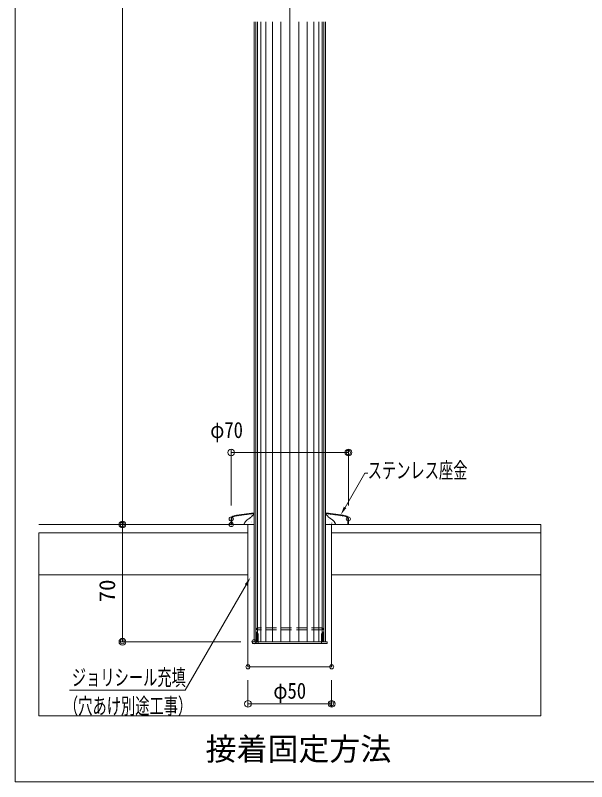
# Model space of a CAD drawing. Units: millimetres, scale not verified. Extents: x -1000 to 1000, y -693 to 692.
# Drawn here: x -1000.3 to -658.9, y -692.7 to -234.8 of the extents above; entities that cross this region are included whole.
import ezdxf
from ezdxf.enums import TextEntityAlignment as Align

# ---------------------------------------------------------------- set-up
doc = ezdxf.new("R2010")
doc.units = ezdxf.units.MM
doc.header["$LTSCALE"] = 5
doc.header["$PDMODE"] = 32
doc.header["$PDSIZE"] = 2.5
doc.linetypes.add('DASHED1', pattern=[1.8, 1.2, -0.6])
doc.layers.add('0-0_moji', color=2, linetype='Continuous')
for name, color, linetype, lineweight in [('0-1_zumenwaku', 6, 'Continuous', 9), ('0-2_1', 3, 'Continuous', 9), ('0-3_center', 5, 'Continuous', 9), ('0-4_5', 1, 'Continuous', 9), ('0-5_0', 1, 'Continuous', 9), ('0-6_DEFPOINTS', 7, 'Continuous', 9), ('0-7_2', 4, 'Continuous', 9), ('0-E_シール', 3, 'Continuous', 9), ('0-F_hatch', 2, 'Continuous', 9), ('1-0_座金', 7, 'Continuous', 9), ('1-1_sunpou', 1, 'Continuous', 9), ('1-9_3', 2, 'Continuous', 9)]:
    doc.layers.add(name, color=color, linetype=linetype, lineweight=lineweight)
doc.styles.add('ＭＳ ゴシック', font='')
doc.styles.add('ＭＳ Ｐゴシック', font='')
doc.styles.get('ＭＳ ゴシック').set_extended_font_data('MS Gothic')
doc.styles.get('ＭＳ Ｐゴシック').set_extended_font_data('MS PGothic')

# ---------------------------------------------------------------- blocks, each defined once
blk = doc.blocks.new('_ORIGIN')
at = {"layer": '0-5_0'}
blk.add_line((0, 0), (-5, 0), dxfattribs=at)
blk.add_circle((0, 0), 2.5, dxfattribs=at)
blk = doc.blocks.new('MLeader8')
at = {"layer": '1-1_sunpou'}
blk.add_lwpolyline([(-803.275, -528.82), (-791.526, -508.47), (-789.726, -508.47)], dxfattribs=at)
at = {"layer": '1-1_sunpou', "color": 11}
blk.add_solid([(-802.553, -529.237), (-803.997, -528.403), (-805.775, -533.15)], dxfattribs=at)
at = {"layer": '1-1_sunpou', "color": 2, "style": 'ＭＳ ゴシック', "width": 0.65}
blk.add_text('ステンレス座金', height=9.604, dxfattribs=at).set_placement((-789.756, -514.32), align=Align.BOTTOM_LEFT)
blk = doc.blocks.new('MLeader9')
at = {"layer": '1-1_sunpou'}
blk.add_line((-900.579, -638.106), (-967.856, -638.106), dxfattribs=at)
blk.add_lwpolyline([(-862.432, -575.15), (-898.779, -638.106), (-900.579, -638.106)], dxfattribs=at)
at = {"layer": '1-1_sunpou', "color": 11}
blk.add_solid([(-863.154, -574.734), (-861.71, -575.567), (-859.932, -570.82)], dxfattribs=at)
at = {"layer": '1-1_sunpou', "color": 2, "style": 'ＭＳ ゴシック', "width": 0.65}
for s, p in [('ジョリシール充填', (-966.502, -638.084)), ('（穴あけ別途工事）', (-971.216, -655.15))]:
    blk.add_text(s, height=9.604, dxfattribs=at).set_placement(p, align=Align.BOTTOM_LEFT)

msp = doc.modelspace()

# ---------------------------------------------------------------- linework, layer by layer
at = {"layer": '0-1_zumenwaku'}
msp.add_lwpolyline([(-1000.276, -692.684), (999.724, -692.684), (999.724, 692.316), (-1000.276, 692.316)], close=True, dxfattribs=at)
at = {"layer": '0-2_1'}
for p, q in [((-857.621, -238.767), (-857.621, -609.073)), ((-814.921, -238.767), (-814.921, -609.073)), ((-857.621, -609.073), (-814.921, -609.073))]:
    msp.add_line(p, q, dxfattribs=at)
at = {"layer": '0-3_center'}
msp.add_line((-836.271, 138.114), (-836.271, -609.073), dxfattribs=at)
at = {"layer": '0-4_5'}
for p, q in [((-986.271, -539.073), (-857.621, -539.073)), ((-814.921, -539.073), (-686.271, -539.073)), ((-811.271, -539.073), (-811.271, -624.073)), ((-986.271, -544.073), (-861.271, -544.073)), ((-811.271, -544.073), (-686.271, -544.073)), ((-986.271, -569.073), (-861.271, -569.073)), ((-811.271, -569.073), (-686.271, -569.073))]:
    msp.add_line(p, q, dxfattribs=at)
msp.add_lwpolyline([(-861.271, -539.073), (-861.271, -624.073), (-811.271, -624.073)], dxfattribs=at)
at = {"layer": '0-5_0'}
for p, q in [((-936.313, 115.927), (-936.313, -535.073)), ((-871.271, -527.756), (-871.271, -494.048)), ((-801.271, -527.756), (-801.271, -494.048)), ((-867.271, -496.048), (-805.271, -496.048)), ((-879.271, -539.073), (-938.313, -539.073)), ((-879.271, -539.073), (-938.313, -539.073)), ((-936.313, -543.073), (-936.313, -605.073)), ((-865.621, -609.073), (-938.313, -609.073))]:
    msp.add_line(p, q, dxfattribs=at)
at = {"layer": '0-6_DEFPOINTS'}
msp.add_line((-686.271, -539.073), (-686.271, -653.253), dxfattribs=at)
msp.add_lwpolyline([(-986.271, -544.073), (-986.271, -653.253), (-686.271, -653.253)], dxfattribs=at)
for p in [(-801.271, -496.048), (-871.271, -535.756), (-801.271, -535.756), (-936.313, -539.073), (-871.271, -539.073), (-936.313, -609.073), (-857.621, -609.073), (-861.271, -624.073), (-811.271, -624.073), (-811.271, -646.163)]:
    msp.add_point(p, dxfattribs=at)
at = {"layer": '0-7_2'}
for p, q in [((-856.621, -238.767), (-856.621, -609.073)), ((-855.621, -238.767), (-855.621, -609.073)), ((-853.621, -238.767), (-853.621, -609.073)), ((-850.621, -238.767), (-850.621, -609.073)), ((-846.621, -238.767), (-846.621, -609.073)), ((-841.621, -238.767), (-841.621, -609.073)), ((-830.921, -238.767), (-830.921, -609.073)), ((-825.921, -238.767), (-825.921, -609.073)), ((-821.921, -238.767), (-821.921, -609.073)), ((-818.921, -238.767), (-818.921, -609.073)), ((-816.921, -238.767), (-816.921, -609.073)), ((-815.921, -238.767), (-815.921, -609.073))]:
    msp.add_line(p, q, dxfattribs=at)
at = {"layer": '0-E_シール'}
for points in [[(-857.621, -532.532), (-857.716, -532.652), (-857.811, -532.772), (-857.906, -532.892), (-858.001, -533.011), (-858.097, -533.131), (-858.193, -533.249), (-858.29, -533.367), (-858.388, -533.484), (-858.486, -533.601), (-858.585, -533.716), (-858.685, -533.83), (-858.786, -533.944), (-858.889, -534.056), (-858.992, -534.166), (-859.097, -534.276), (-859.203, -534.383), (-859.31, -534.489), (-859.42, -534.593), (-859.531, -534.696), (-859.643, -534.796), (-859.758, -534.894), (-859.874, -534.99), (-859.993, -535.084), (-860.113, -535.175), (-860.236, -535.264), (-860.361, -535.351), (-860.488, -535.435), (-860.616, -535.519), (-860.744, -535.601), (-860.873, -535.682), (-861.003, -535.764), (-861.131, -535.845), (-861.259, -535.928), (-861.386, -536.011), (-861.511, -536.096), (-861.635, -536.183), (-861.756, -536.272), (-861.874, -536.364), (-861.989, -536.459)], [(-814.921, -532.532), (-814.826, -532.652), (-814.731, -532.772), (-814.636, -532.892), (-814.54, -533.011), (-814.444, -533.131), (-814.348, -533.249), (-814.251, -533.367), (-814.154, -533.484), (-814.055, -533.601), (-813.956, -533.716), (-813.856, -533.83), (-813.755, -533.944), (-813.653, -534.056), (-813.55, -534.166), (-813.445, -534.276), (-813.339, -534.383), (-813.231, -534.489), (-813.122, -534.593), (-813.011, -534.696), (-812.898, -534.796), (-812.784, -534.894), (-812.667, -534.99), (-812.549, -535.084), (-812.428, -535.175), (-812.305, -535.264), (-812.18, -535.351), (-812.054, -535.435), (-811.926, -535.519), (-811.797, -535.601), (-811.668, -535.682), (-811.539, -535.764), (-811.41, -535.845), (-811.282, -535.928), (-811.155, -536.011), (-811.03, -536.096), (-810.907, -536.183), (-810.786, -536.272), (-810.668, -536.364), (-810.553, -536.459)], [(-861.989, -536.459), (-862.1, -536.557), (-862.208, -536.66), (-862.312, -536.766), (-862.412, -536.875), (-862.51, -536.988), (-862.604, -537.103), (-862.696, -537.222), (-862.785, -537.343), (-862.872, -537.467), (-862.956, -537.592), (-863.038, -537.72), (-863.118, -537.85), (-863.197, -537.982), (-863.274, -538.115), (-863.35, -538.249), (-863.425, -538.385), (-863.498, -538.521), (-863.571, -538.659), (-863.644, -538.797), (-863.716, -538.935), (-863.788, -539.073), (-863.788, -539.073)], [(-810.553, -536.459), (-810.441, -536.557), (-810.334, -536.66), (-810.23, -536.766), (-810.129, -536.875), (-810.032, -536.988), (-809.937, -537.103), (-809.846, -537.222), (-809.757, -537.343), (-809.67, -537.467), (-809.586, -537.592), (-809.503, -537.72), (-809.423, -537.85), (-809.345, -537.982), (-809.267, -538.115), (-809.192, -538.249), (-809.117, -538.385), (-809.043, -538.521), (-808.97, -538.659), (-808.898, -538.797), (-808.826, -538.935), (-808.754, -539.073), (-808.754, -539.073)]]:
    msp.add_lwpolyline(points, dxfattribs=at)
at = {"layer": '0-F_hatch'}
for p, q in [((-870.863, -535.673), (-871.217, -535.32)), ((-870.669, -534.984), (-870.959, -534.694)), ((-870.264, -534.505), (-870.55, -534.219)), ((-869.672, -534.214), (-869.991, -533.895)), ((-868.909, -534.092), (-869.264, -533.737)), ((-868.133, -533.985), (-868.487, -533.63)), ((-867.356, -533.877), (-867.711, -533.523)), ((-866.58, -533.77), (-866.934, -533.416)), ((-865.803, -533.663), (-866.157, -533.308)), ((-865.027, -533.555), (-865.381, -533.201)), ((-864.25, -533.448), (-864.604, -533.094)), ((-863.473, -533.341), (-863.828, -532.987)), ((-862.697, -533.233), (-863.051, -532.879)), ((-861.92, -533.126), (-862.274, -532.772)), ((-861.144, -533.019), (-861.498, -532.665)), ((-860.367, -532.911), (-860.721, -532.558)), ((-860.345, -535.644), (-860.295, -535.644)), ((-859.591, -532.804), (-859.944, -532.45)), ((-858.814, -532.697), (-859.168, -532.343)), ((-858.445, -534.542), (-858.395, -534.542)), ((-858.037, -532.59), (-858.391, -532.236)), ((-858.069, -533.98), (-858.019, -533.98)), ((-857.934, -533.793), (-857.884, -533.793)), ((-857.621, -532.532), (-857.621, -532.13)), ((-857.621, -533.553), (-857.571, -533.553)), ((-857.621, -533.921), (-857.571, -533.921)), ((-857.621, -533.921), (-857.571, -533.921)), ((-857.621, -535.068), (-857.571, -535.068)), ((-857.621, -535.068), (-857.571, -535.068)), ((-814.921, -532.13), (-814.921, -532.532)), ((-814.763, -532.554), (-814.921, -532.396)), ((-814.847, -534.463), (-814.797, -534.463)), ((-814.757, -534.662), (-814.707, -534.662)), ((-814.233, -533.387), (-814.183, -533.387)), ((-813.737, -532.696), (-814.204, -532.229)), ((-814.004, -535.001), (-813.954, -535.001)), ((-812.712, -532.837), (-813.179, -532.37)), ((-813.086, -534.934), (-813.036, -534.934)), ((-812.899, -534.79), (-812.849, -534.79)), ((-812.899, -534.79), (-812.849, -534.79)), ((-811.686, -532.979), (-812.153, -532.512)), ((-810.66, -533.121), (-811.128, -532.653)), ((-809.635, -533.262), (-810.102, -532.795)), ((-808.609, -533.404), (-809.077, -532.937)), ((-807.584, -533.546), (-808.051, -533.078)), ((-806.558, -533.688), (-807.026, -533.22)), ((-805.532, -533.829), (-806, -533.361)), ((-804.507, -533.971), (-804.975, -533.503)), ((-803.481, -534.113), (-803.949, -533.644)), ((-801.301, -535.409), (-802.922, -533.788)), ((-870.871, -536.55), (-871.271, -536.15)), ((-870.871, -537.434), (-871.271, -537.034)), ((-870.871, -538.318), (-871.271, -537.918)), ((-870.999, -539.073), (-871.271, -538.802)), ((-862.924, -537.623), (-862.874, -537.623)), ((-860.794, -537.025), (-860.744, -537.025)), ((-859.398, -537.344), (-859.348, -537.344)), ((-859.029, -537.682), (-858.979, -537.682)), ((-857.808, -537.647), (-857.758, -537.647)), ((-857.621, -537.504), (-857.571, -537.504)), ((-857.621, -538.972), (-857.571, -538.972)), ((-813.017, -536.256), (-812.967, -536.256)), ((-812.96, -538.787), (-812.91, -538.787)), ((-812.354, -538.318), (-812.304, -538.318)), ((-811.313, -538.181), (-811.263, -538.181)), ((-811.027, -538.08), (-810.977, -538.08)), ((-810.967, -536.935), (-810.917, -536.935)), ((-810.658, -538.418), (-810.608, -538.418)), ((-810.548, -536.937), (-810.498, -536.937)), ((-810.271, -536.724), (-810.221, -536.724)), ((-809.943, -539.073), (-809.893, -539.073)), ((-809.687, -537.967), (-809.637, -537.967)), ((-809.381, -537.927), (-809.331, -537.927)), ((-801.271, -536.323), (-801.671, -535.923)), ((-801.271, -537.207), (-801.671, -536.807)), ((-801.271, -538.091), (-801.671, -537.691)), ((-801.271, -538.975), (-801.671, -538.575))]:
    msp.add_line(p, q, dxfattribs=at)
for points in [[(-863.788, -539.073), (-857.621, -539.073), (-857.621, -532.532), (-857.716, -532.652), (-857.811, -532.772), (-857.906, -532.892), (-858.001, -533.011), (-858.097, -533.131), (-858.193, -533.249), (-858.29, -533.367), (-858.388, -533.484), (-858.486, -533.601), (-858.585, -533.716), (-858.685, -533.83), (-858.786, -533.944), (-858.889, -534.056), (-858.992, -534.166), (-859.097, -534.276), (-859.203, -534.383), (-859.31, -534.489), (-859.42, -534.593), (-859.531, -534.696), (-859.643, -534.796), (-859.758, -534.894), (-859.874, -534.99), (-859.993, -535.084), (-860.113, -535.175), (-860.236, -535.264), (-860.361, -535.351), (-860.488, -535.435), (-860.616, -535.519), (-860.744, -535.601), (-860.873, -535.682), (-861.003, -535.764), (-861.131, -535.845), (-861.259, -535.928), (-861.386, -536.011), (-861.511, -536.096), (-861.635, -536.183), (-861.756, -536.272)], [(-814.921, -532.532), (-814.921, -539.073), (-808.754, -539.073), (-808.826, -538.935), (-808.898, -538.797), (-808.97, -538.659), (-809.043, -538.521), (-809.117, -538.385), (-809.192, -538.249), (-809.267, -538.115), (-809.345, -537.982), (-809.423, -537.85), (-809.503, -537.72), (-809.586, -537.592), (-809.67, -537.467), (-809.757, -537.343), (-809.846, -537.222), (-809.937, -537.103), (-810.032, -536.988), (-810.129, -536.875), (-810.23, -536.766), (-810.334, -536.66), (-810.441, -536.557), (-810.553, -536.459), (-810.668, -536.364), (-810.786, -536.272), (-810.907, -536.183), (-811.03, -536.096), (-811.155, -536.011), (-811.282, -535.928), (-811.41, -535.845), (-811.539, -535.764), (-811.668, -535.682), (-811.797, -535.601), (-811.926, -535.519), (-812.054, -535.435), (-812.18, -535.351), (-812.305, -535.264), (-812.428, -535.175), (-812.549, -535.084)], [(-812.549, -535.084), (-812.667, -534.99), (-812.784, -534.894), (-812.898, -534.796), (-813.011, -534.696), (-813.122, -534.593), (-813.231, -534.489), (-813.339, -534.383), (-813.445, -534.276), (-813.55, -534.166), (-813.653, -534.056), (-813.755, -533.944), (-813.856, -533.83), (-813.956, -533.716), (-814.055, -533.601), (-814.154, -533.484), (-814.251, -533.367), (-814.348, -533.249), (-814.444, -533.131), (-814.54, -533.011), (-814.636, -532.892), (-814.731, -532.772), (-814.826, -532.652), (-814.921, -532.532)], [(-871.271, -535.756), (-871.271, -539.073), (-870.871, -539.073), (-870.871, -535.756)], [(-861.756, -536.272), (-861.874, -536.364), (-861.989, -536.459), (-862.1, -536.557), (-862.208, -536.66), (-862.312, -536.766), (-862.412, -536.875), (-862.51, -536.988), (-862.604, -537.103), (-862.696, -537.222), (-862.785, -537.343), (-862.872, -537.467), (-862.956, -537.592), (-863.038, -537.72), (-863.118, -537.85), (-863.197, -537.982), (-863.274, -538.115), (-863.35, -538.249), (-863.425, -538.385), (-863.498, -538.521), (-863.571, -538.659), (-863.644, -538.797), (-863.716, -538.935), (-863.788, -539.073)], [(-801.671, -535.756), (-801.671, -539.073), (-801.271, -539.073), (-801.271, -535.756)]]:
    msp.add_lwpolyline(points, dxfattribs=at)
for centre, radius, start, end in [((-869.271, -535.756), 2, 99.59407, 180), ((-869.271, -535.756), 1.6, 99.59407, 180), ((-836.271, -730.987), 200, 96.128, 99.59407), ((-836.271, -730.987), 199.6, 96.14033, 99.59407), ((-836.271, -730.987), 200, 80.40593, 83.872), ((-836.271, -730.987), 199.6, 80.40593, 83.85967), ((-803.271, -535.756), 1.6, 0, 80.40593), ((-803.271, -535.756), 2, 0, 80.40593)]:
    msp.add_arc(centre, radius, start, end, dxfattribs=at)
at = {"layer": '1-0_座金'}
for p, q in [((-871.271, -535.756), (-871.271, -539.073)), ((-870.871, -535.756), (-870.871, -539.073)), ((-801.671, -539.073), (-801.671, -535.756)), ((-801.271, -539.073), (-801.271, -535.756))]:
    msp.add_line(p, q, dxfattribs=at)
for centre, radius, start, end in [((-869.271, -535.756), 2, 99.59407, 180), ((-869.271, -535.756), 1.6, 99.59407, 180), ((-836.271, -730.987), 200, 96.128, 99.59407), ((-836.271, -730.987), 199.6, 96.14033, 99.59407), ((-836.271, -730.987), 200, 80.40593, 83.872), ((-836.271, -730.987), 199.6, 80.40593, 83.85967), ((-803.271, -535.756), 1.6, 0, 80.40593), ((-803.271, -535.756), 2, 0, 80.40593)]:
    msp.add_arc(centre, radius, start, end, dxfattribs=at)
at = {"layer": '1-1_sunpou'}
for p, q in [((-861.271, -632.073), (-861.271, -648.163)), ((-811.271, -632.073), (-811.271, -648.163)), ((-857.271, -646.163), (-815.271, -646.163))]:
    msp.add_line(p, q, dxfattribs=at)
at = {"layer": '1-9_3', "linetype": 'DASHED1'}
for p, q in [((-856.271, -609.073), (-856.271, -601.873)), ((-817.271, -600.873), (-855.271, -600.873)), ((-855.271, -610.073), (-855.271, -601.873)), ((-816.271, -609.073), (-816.271, -601.873))]:
    msp.add_line(p, q, dxfattribs=at)
at = {"layer": '1-9_3'}
for p, q in [((-858.521, -609.073), (-856.271, -609.073)), ((-858.521, -610.073), (-858.521, -609.073)), ((-856.271, -609.073), (-858.521, -609.073)), ((-858.521, -609.073), (-858.521, -610.073)), ((-858.521, -610.073), (-814.021, -610.073)), ((-816.271, -609.073), (-814.021, -609.073)), ((-814.021, -610.073), (-814.021, -609.073))]:
    msp.add_line(p, q, dxfattribs=at)
at = {"layer": '1-9_3', "linetype": 'DASHED1'}
msp.add_lwpolyline([(-817.271, -610.073), (-817.271, -601.873), (-855.271, -601.873)], dxfattribs=at)
for centre, start, end in [((-855.271, -601.873), 90, 180), ((-817.271, -601.873), 0, 90)]:
    msp.add_arc(centre, 1, start, end, dxfattribs=at)

# ---------------------------------------------------------------- block references
at = {"layer": '0-5_0', "xscale": 0.8, "yscale": 0.8}
for p, rotation in [((-871.271, -496.048), 180), ((-936.313, -539.073), 270), ((-936.313, -539.073), 90), ((-936.313, -609.073), 270)]:
    msp.add_blockref('_ORIGIN', p, dxfattribs=dict(at, rotation=rotation))
msp.add_blockref('_ORIGIN', (-801.271, -496.048), dxfattribs=at)
at = {"layer": '1-1_sunpou'}
for name in ['MLeader8', 'MLeader9']:
    msp.add_blockref(name, (0, 0), dxfattribs=at)
at = {"layer": '1-1_sunpou', "xscale": 0.8, "yscale": 0.8, "rotation": 180}
msp.add_blockref('_ORIGIN', (-861.271, -646.163), dxfattribs=at)
at = {"layer": '1-1_sunpou', "xscale": 0.8, "yscale": 0.8}
msp.add_blockref('_ORIGIN', (-811.271, -646.163), dxfattribs=at)

# ---------------------------------------------------------------- texts
at = {"layer": '0-0_moji', "style": 'ＭＳ Ｐゴシック'}
msp.add_text('接着固定方法', height=13.56, dxfattribs=at).set_placement((-886.625, -684.011), align=Align.BOTTOM_LEFT)
at = {"layer": '0-5_0', "color": 2, "style": 'ＭＳ ゴシック', "width": 0.85}
msp.add_text('φ70', height=9.604, dxfattribs=at).set_placement((-883.816, -490.242), align=Align.BOTTOM_LEFT)
at = {"layer": '0-5_0', "color": 2, "style": 'ＭＳ ゴシック', "width": 1.05}
msp.add_text('70', height=9.604, rotation=90, dxfattribs=at).set_placement((-937.746, -585.596), align=Align.BOTTOM_LEFT)
at = {"layer": '1-1_sunpou', "color": 2, "style": 'ＭＳ ゴシック', "width": 0.85}
msp.add_text('φ50', height=9.604, dxfattribs=at).set_placement((-846.104, -646.013), align=Align.BOTTOM_LEFT)

doc.saveas('drawing.dxf')
